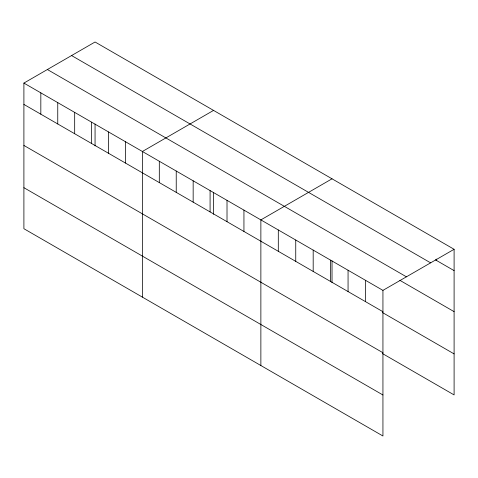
<?xml version="1.0" encoding="UTF-8"?>
<svg xmlns="http://www.w3.org/2000/svg" width="478" height="478" viewBox="0 0 478 478"><rect width="100%" height="100%" fill="white"/><g stroke="black" fill="none" stroke-linecap="round" stroke-linejoin="round"><path stroke-width="0.72" d="M23.9 83.082L382.938 290.373L382.938 436.002L23.9 228.711L23.9 83.082L95.062 41.998L454.1 249.289L454.1 394.918L382.406 353.523M213.541 110.406L142.384 151.49L142.384 297.119M332.025 178.814L260.869 219.898L260.869 365.521M382.938 290.373L454.1 249.289M435.368 259.811L454.1 270.626M71.575 55.556L430.618 262.846M47.382 69.525L406.425 276.816M399.847 280.317L454.1 311.644M23.9 104.419L382.938 311.71M382.406 312.51L454.1 353.899M23.9 145.437L382.938 352.728M23.9 187.693L382.938 394.983M436.659 259.088L436.659 260.558M365.503 280.305L365.503 301.642M348.062 270.237L348.062 291.574M332.025 260.839L332.025 282.695M330.621 260.169L330.621 281.506M313.186 250.102L313.186 271.438M295.745 240.034L295.745 261.37M278.304 229.966L278.304 251.303M243.941 210.123L243.941 231.46M227.014 200.348L227.014 221.69M213.541 192.431L213.541 214.287M210.087 190.579L210.087 211.915M193.16 180.804L193.16 202.146M176.233 171.034L176.233 192.371M159.311 161.259L159.311 182.602M125.457 141.715L125.457 163.058M108.53 131.946L108.53 153.283M95.062 124.023L95.062 145.886M91.603 122.171L91.603 143.514M74.676 112.402L74.676 133.738M57.754 102.627L57.754 123.969M40.827 92.857L40.827 114.194"/></g></svg>
